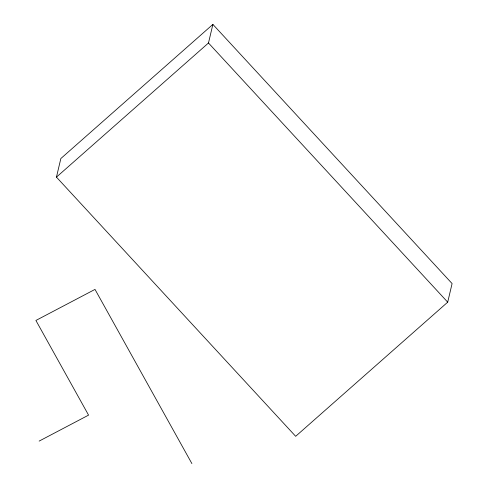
<?xml version="1.0" encoding="UTF-8"?>
<svg xmlns="http://www.w3.org/2000/svg" width="488" height="488" viewBox="0 0 488 488"><rect width="100%" height="100%" fill="white"/><g stroke="black" fill="none" stroke-linecap="round" stroke-linejoin="round"><path stroke-width="0.73" d="M56.449 177.126L60.847 158.533L212.884 24.4L452.095 283.577L447.703 302.17L295.667 436.309L56.449 177.126L208.486 42.993L212.884 24.4M39.156 441.097L88.566 415.135L35.905 320.457L95.007 289.402L191.9 463.6M208.486 42.993L447.703 302.17"/></g></svg>
